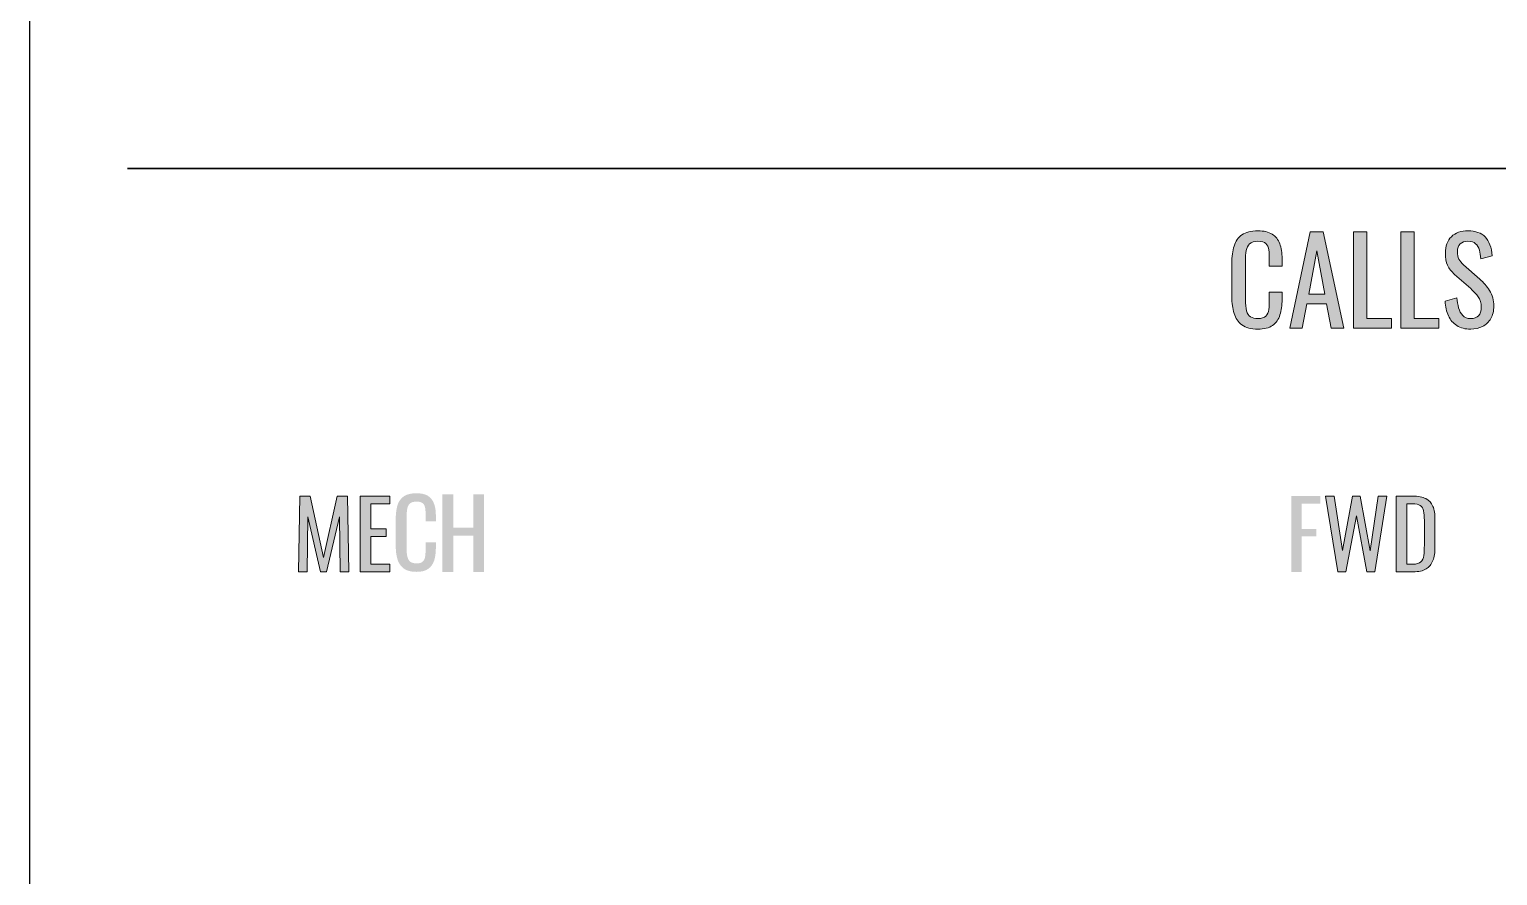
# Model space of a CAD drawing. Header units: inches. Extents: x 145 to 467, y 0 to 792.
# Drawn here: x 145.1 to 317.9, y 198.9 to 298.4 of the extents above; entities that cross this region are included whole.
import ezdxf

# ---------------------------------------------------------------- set-up
doc = ezdxf.new("R2010")
doc.units = ezdxf.units.IN
doc.header["$MEASUREMENT"] = 0
doc.layers.add('EVAC_Holes v5_0', color=7, linetype='Continuous')

# ---------------------------------------------------------------- blocks, each defined once
blk = doc.blocks.new('block 52')
at = {"layer": 'EVAC_Holes v5_0', "color": 7, "lineweight": 25}
blk.add_lwpolyline([(145.14, 792.08), (145.14, 147.4)], dxfattribs=at)
blk = doc.blocks.new('block 140')
at = {"layer": 'EVAC_Holes v5_0'}
h = blk.add_hatch(color=7, dxfattribs=at)
h.dxf.hatch_style = 2
h.paths.add_polyline_path([(293.6, 234.59), (293.6, 243.5), (297.05, 243.5), (297.05, 242.61), (294.84, 242.61), (294.84, 239.64), (296.55, 239.64), (296.55, 238.76), (294.84, 238.76), (294.84, 234.59)])
h = blk.add_hatch(color=7, dxfattribs=at)
h.dxf.hatch_style = 2
h.paths.add_polyline_path([(299.08, 234.59), (297.63, 243.5), (298.66, 243.5), (299.62, 237.1), (300.82, 243.47), (301.7, 243.47), (302.91, 237.07), (303.84, 243.5), (304.86, 243.5), (303.43, 234.59), (302.52, 234.59), (301.28, 241.19), (300.03, 234.59)])
h = blk.add_hatch(color=7, dxfattribs=at)
h.dxf.hatch_style = 2
edge = h.paths.add_edge_path()
edge.add_spline(control_points=[(305.94, 234.59), (305.94, 234.59), (305.94, 243.5), (305.94, 243.5), (305.94, 243.5), (307.88, 243.5), (307.88, 243.5), (308.54, 243.5), (309.06, 243.4), (309.45, 243.2), (309.83, 243), (310.11, 242.7), (310.27, 242.29), (310.44, 241.89), (310.52, 241.39), (310.52, 240.79), (310.52, 240.79), (310.52, 237.51), (310.52, 237.51), (310.52, 236.88), (310.44, 236.35), (310.27, 235.91), (310.11, 235.48), (309.84, 235.15), (309.47, 234.93), (309.1, 234.71), (308.6, 234.59), (307.98, 234.59), (307.98, 234.59), (305.94, 234.59), (305.94, 234.59)], knot_values=[0, 0, 0, 0, 1, 1, 1, 2, 2, 2, 3, 3, 3, 4, 4, 4, 5, 5, 5, 6, 6, 6, 7, 7, 7, 8, 8, 8, 9, 9, 9, 10, 10, 10, 10], degree=3, periodic=0)
edge = h.paths.add_edge_path()
edge.add_spline(control_points=[(307.19, 235.49), (307.19, 235.49), (307.89, 235.49), (307.89, 235.49), (308.35, 235.49), (308.67, 235.57), (308.86, 235.75), (309.05, 235.93), (309.17, 236.18), (309.21, 236.52), (309.25, 236.86), (309.27, 237.26), (309.27, 237.74), (309.27, 237.74), (309.27, 240.63), (309.27, 240.63), (309.27, 241.1), (309.24, 241.47), (309.18, 241.76), (309.12, 242.04), (308.99, 242.25), (308.79, 242.38), (308.6, 242.51), (308.28, 242.58), (307.86, 242.58), (307.86, 242.58), (307.19, 242.58), (307.19, 242.58), (307.19, 242.58), (307.19, 235.49), (307.19, 235.49)], knot_values=[0, 0, 0, 0, 1, 1, 1, 2, 2, 2, 3, 3, 3, 4, 4, 4, 5, 5, 5, 6, 6, 6, 7, 7, 7, 8, 8, 8, 9, 9, 9, 10, 10, 10, 10], degree=3, periodic=0)
at = {"layer": 'EVAC_Holes v5_0', "lineweight": 0}
blk.add_lwpolyline([(299.08, 234.59), (297.63, 243.5), (298.66, 243.5), (299.62, 237.1), (300.82, 243.47), (301.7, 243.47), (302.91, 237.07), (303.84, 243.5), (304.86, 243.5), (303.43, 234.59), (302.52, 234.59), (301.28, 241.19), (300.03, 234.59), (299.08, 234.59)], dxfattribs=at)
for points in [[(305.94, 234.59), (305.94, 234.59), (305.94, 243.5), (305.94, 243.5), (305.94, 243.5), (307.88, 243.5), (307.88, 243.5), (308.54, 243.5), (309.06, 243.4), (309.45, 243.2), (309.83, 243), (310.11, 242.7), (310.27, 242.29), (310.44, 241.89), (310.52, 241.39), (310.52, 240.79), (310.52, 240.79), (310.52, 237.51), (310.52, 237.51), (310.52, 236.88), (310.44, 236.35), (310.27, 235.91), (310.11, 235.48), (309.84, 235.15), (309.47, 234.93), (309.1, 234.71), (308.6, 234.59), (307.98, 234.59), (307.98, 234.59), (305.94, 234.59), (305.94, 234.59)], [(307.19, 235.49), (307.19, 235.49), (307.89, 235.49), (307.89, 235.49), (308.35, 235.49), (308.67, 235.57), (308.86, 235.75), (309.05, 235.93), (309.17, 236.18), (309.21, 236.52), (309.25, 236.86), (309.27, 237.26), (309.27, 237.74), (309.27, 237.74), (309.27, 240.63), (309.27, 240.63), (309.27, 241.1), (309.24, 241.47), (309.18, 241.76), (309.12, 242.04), (308.99, 242.25), (308.79, 242.38), (308.6, 242.51), (308.28, 242.58), (307.86, 242.58), (307.86, 242.58), (307.19, 242.58), (307.19, 242.58), (307.19, 242.58), (307.19, 235.49), (307.19, 235.49)]]:
    blk.add_open_spline(points, degree=3, knots=[0, 0, 0, 0, 1, 1, 1, 2, 2, 2, 3, 3, 3, 4, 4, 4, 5, 5, 5, 6, 6, 6, 7, 7, 7, 8, 8, 8, 9, 9, 9, 10, 10, 10, 10], dxfattribs=at)
blk = doc.blocks.new('block 141')
at = {"layer": 'EVAC_Holes v5_0'}
h = blk.add_hatch(color=7, dxfattribs=at)
h.dxf.hatch_style = 2
edge = h.paths.add_edge_path()
edge.add_spline(control_points=[(289.68, 263.12), (288.87, 263.12), (288.25, 263.28), (287.81, 263.62), (287.36, 263.96), (287.06, 264.41), (286.88, 264.98), (286.71, 265.55), (286.62, 266.18), (286.62, 266.88), (286.62, 266.88), (286.62, 270.88), (286.62, 270.88), (286.62, 271.65), (286.71, 272.32), (286.88, 272.89), (287.06, 273.46), (287.36, 273.9), (287.81, 274.21), (288.25, 274.52), (288.87, 274.68), (289.68, 274.68), (290.38, 274.68), (290.95, 274.55), (291.36, 274.29), (291.78, 274.03), (292.08, 273.65), (292.26, 273.17), (292.44, 272.68), (292.53, 272.1), (292.53, 271.42), (292.53, 271.42), (292.53, 270.52), (292.53, 270.52), (292.53, 270.52), (291.03, 270.52), (291.03, 270.52), (291.03, 270.52), (291.03, 271.32), (291.03, 271.32), (291.03, 271.74), (291.01, 272.11), (290.97, 272.43), (290.93, 272.75), (290.81, 273), (290.63, 273.18), (290.44, 273.36), (290.13, 273.45), (289.69, 273.45), (289.24, 273.45), (288.92, 273.35), (288.71, 273.16), (288.5, 272.97), (288.37, 272.7), (288.31, 272.35), (288.25, 272), (288.22, 271.59), (288.22, 271.12), (288.22, 271.12), (288.22, 266.63), (288.22, 266.63), (288.22, 266.06), (288.27, 265.61), (288.36, 265.28), (288.45, 264.95), (288.61, 264.71), (288.82, 264.57), (289.04, 264.43), (289.33, 264.36), (289.69, 264.36), (290.12, 264.36), (290.43, 264.46), (290.61, 264.65), (290.8, 264.84), (290.92, 265.1), (290.96, 265.44), (291.01, 265.78), (291.03, 266.17), (291.03, 266.62), (291.03, 266.62), (291.03, 267.46), (291.03, 267.46), (291.03, 267.46), (292.53, 267.46), (292.53, 267.46), (292.53, 267.46), (292.53, 266.62), (292.53, 266.62), (292.53, 265.92), (292.45, 265.32), (292.28, 264.79), (292.11, 264.26), (291.82, 263.85), (291.41, 263.56), (291, 263.26), (290.42, 263.12), (289.68, 263.12)], knot_values=[0, 0, 0, 0, 1, 1, 1, 2, 2, 2, 3, 3, 3, 4, 4, 4, 5, 5, 5, 6, 6, 6, 7, 7, 7, 8, 8, 8, 9, 9, 9, 10, 10, 10, 11, 11, 11, 12, 12, 12, 13, 13, 13, 14, 14, 14, 15, 15, 15, 16, 16, 16, 17, 17, 17, 18, 18, 18, 19, 19, 19, 20, 20, 20, 21, 21, 21, 22, 22, 22, 23, 23, 23, 24, 24, 24, 25, 25, 25, 26, 26, 26, 27, 27, 27, 28, 28, 28, 29, 29, 29, 30, 30, 30, 31, 31, 31, 32, 32, 32, 32], degree=3, periodic=0)
h = blk.add_hatch(color=7, dxfattribs=at)
h.dxf.hatch_style = 2
edge = h.paths.add_edge_path()
edge.add_spline(control_points=[(314.72, 263.12), (314.07, 263.12), (313.52, 263.25), (313.09, 263.54), (312.66, 263.82), (312.33, 264.2), (312.1, 264.7), (311.88, 265.19), (311.75, 265.77), (311.71, 266.42), (311.71, 266.42), (313.11, 266.8), (313.11, 266.8), (313.14, 266.4), (313.2, 266.01), (313.3, 265.63), (313.4, 265.26), (313.56, 264.96), (313.78, 264.72), (314.01, 264.48), (314.32, 264.36), (314.72, 264.36), (315.13, 264.36), (315.44, 264.48), (315.65, 264.7), (315.86, 264.93), (315.97, 265.26), (315.97, 265.69), (315.97, 266.2), (315.85, 266.62), (315.62, 266.93), (315.38, 267.24), (315.09, 267.56), (314.73, 267.88), (314.73, 267.88), (312.83, 269.55), (312.83, 269.55), (312.46, 269.88), (312.18, 270.24), (312, 270.63), (311.83, 271.01), (311.74, 271.49), (311.74, 272.06), (311.74, 272.89), (311.98, 273.54), (312.45, 273.99), (312.93, 274.45), (313.58, 274.68), (314.4, 274.68), (314.85, 274.68), (315.24, 274.62), (315.58, 274.5), (315.92, 274.39), (316.21, 274.21), (316.44, 273.96), (316.66, 273.72), (316.85, 273.42), (316.98, 273.05), (317.12, 272.68), (317.21, 272.25), (317.25, 271.75), (317.25, 271.75), (315.91, 271.39), (315.91, 271.39), (315.88, 271.76), (315.83, 272.11), (315.74, 272.42), (315.66, 272.73), (315.51, 272.98), (315.3, 273.17), (315.09, 273.37), (314.79, 273.46), (314.4, 273.46), (314.01, 273.46), (313.7, 273.36), (313.48, 273.15), (313.26, 272.94), (313.15, 272.63), (313.15, 272.21), (313.15, 271.87), (313.21, 271.58), (313.33, 271.36), (313.44, 271.14), (313.63, 270.91), (313.89, 270.67), (313.89, 270.67), (315.81, 269), (315.81, 269), (316.24, 268.62), (316.62, 268.18), (316.95, 267.66), (317.27, 267.14), (317.44, 266.53), (317.44, 265.82), (317.44, 265.26), (317.32, 264.77), (317.09, 264.37), (316.85, 263.96), (316.53, 263.65), (316.13, 263.44), (315.72, 263.22), (315.25, 263.12), (314.72, 263.12)], knot_values=[0, 0, 0, 0, 1, 1, 1, 2, 2, 2, 3, 3, 3, 4, 4, 4, 5, 5, 5, 6, 6, 6, 7, 7, 7, 8, 8, 8, 9, 9, 9, 10, 10, 10, 11, 11, 11, 12, 12, 12, 13, 13, 13, 14, 14, 14, 15, 15, 15, 16, 16, 16, 17, 17, 17, 18, 18, 18, 19, 19, 19, 20, 20, 20, 21, 21, 21, 22, 22, 22, 23, 23, 23, 24, 24, 24, 25, 25, 25, 26, 26, 26, 27, 27, 27, 28, 28, 28, 29, 29, 29, 30, 30, 30, 31, 31, 31, 32, 32, 32, 33, 33, 33, 34, 34, 34, 34], degree=3, periodic=0)
h = blk.add_hatch(color=7, dxfattribs=at)
h.dxf.hatch_style = 2
h.paths.add_polyline_path([(293.43, 263.24), (295.84, 274.58), (297.36, 274.58), (299.78, 263.24), (298.29, 263.24), (297.77, 266.1), (295.46, 266.1), (294.91, 263.24)])
h.paths.add_polyline_path([(295.67, 267.23), (297.56, 267.23), (296.61, 272.34)])
h = blk.add_hatch(color=7, dxfattribs=at)
h.dxf.hatch_style = 2
h.paths.add_polyline_path([(300.93, 263.24), (300.93, 274.58), (302.51, 274.58), (302.51, 264.38), (305.41, 264.38), (305.41, 263.24)])
h = blk.add_hatch(color=7, dxfattribs=at)
h.dxf.hatch_style = 2
h.paths.add_polyline_path([(306.49, 263.24), (306.49, 274.58), (308.07, 274.58), (308.07, 264.38), (310.97, 264.38), (310.97, 263.24)])
at = {"layer": 'EVAC_Holes v5_0', "lineweight": 0}
for points in [[(293.43, 263.24), (295.84, 274.58), (297.36, 274.58), (299.78, 263.24), (298.29, 263.24), (297.77, 266.1), (295.46, 266.1), (294.91, 263.24), (293.43, 263.24)], [(300.93, 263.24), (300.93, 274.58), (302.51, 274.58), (302.51, 264.38), (305.41, 264.38), (305.41, 263.24), (300.93, 263.24)], [(306.49, 263.24), (306.49, 274.58), (308.07, 274.58), (308.07, 264.38), (310.97, 264.38), (310.97, 263.24), (306.49, 263.24)], [(295.67, 267.23), (297.56, 267.23), (296.61, 272.34), (295.67, 267.23)]]:
    blk.add_lwpolyline(points, dxfattribs=at)
for points, knots in [([(289.68, 263.12), (288.87, 263.12), (288.25, 263.28), (287.81, 263.62), (287.36, 263.96), (287.06, 264.41), (286.88, 264.98), (286.71, 265.55), (286.62, 266.18), (286.62, 266.88), (286.62, 266.88), (286.62, 270.88), (286.62, 270.88), (286.62, 271.65), (286.71, 272.32), (286.88, 272.89), (287.06, 273.46), (287.36, 273.9), (287.81, 274.21), (288.25, 274.52), (288.87, 274.68), (289.68, 274.68), (290.38, 274.68), (290.95, 274.55), (291.36, 274.29), (291.78, 274.03), (292.08, 273.65), (292.26, 273.17), (292.44, 272.68), (292.53, 272.1), (292.53, 271.42), (292.53, 271.42), (292.53, 270.52), (292.53, 270.52), (292.53, 270.52), (291.03, 270.52), (291.03, 270.52), (291.03, 270.52), (291.03, 271.32), (291.03, 271.32), (291.03, 271.74), (291.01, 272.11), (290.97, 272.43), (290.93, 272.75), (290.81, 273), (290.63, 273.18), (290.44, 273.36), (290.13, 273.45), (289.69, 273.45), (289.24, 273.45), (288.92, 273.35), (288.71, 273.16), (288.5, 272.97), (288.37, 272.7), (288.31, 272.35), (288.25, 272), (288.22, 271.59), (288.22, 271.12), (288.22, 271.12), (288.22, 266.63), (288.22, 266.63), (288.22, 266.06), (288.27, 265.61), (288.36, 265.28), (288.45, 264.95), (288.61, 264.71), (288.82, 264.57), (289.04, 264.43), (289.33, 264.36), (289.69, 264.36), (290.12, 264.36), (290.43, 264.46), (290.61, 264.65), (290.8, 264.84), (290.92, 265.1), (290.96, 265.44), (291.01, 265.78), (291.03, 266.17), (291.03, 266.62), (291.03, 266.62), (291.03, 267.46), (291.03, 267.46), (291.03, 267.46), (292.53, 267.46), (292.53, 267.46), (292.53, 267.46), (292.53, 266.62), (292.53, 266.62), (292.53, 265.92), (292.45, 265.32), (292.28, 264.79), (292.11, 264.26), (291.82, 263.85), (291.41, 263.56), (291, 263.26), (290.42, 263.12), (289.68, 263.12)], [0, 0, 0, 0, 1, 1, 1, 2, 2, 2, 3, 3, 3, 4, 4, 4, 5, 5, 5, 6, 6, 6, 7, 7, 7, 8, 8, 8, 9, 9, 9, 10, 10, 10, 11, 11, 11, 12, 12, 12, 13, 13, 13, 14, 14, 14, 15, 15, 15, 16, 16, 16, 17, 17, 17, 18, 18, 18, 19, 19, 19, 20, 20, 20, 21, 21, 21, 22, 22, 22, 23, 23, 23, 24, 24, 24, 25, 25, 25, 26, 26, 26, 27, 27, 27, 28, 28, 28, 29, 29, 29, 30, 30, 30, 31, 31, 31, 32, 32, 32, 32]), ([(314.72, 263.12), (314.07, 263.12), (313.52, 263.25), (313.09, 263.54), (312.66, 263.82), (312.33, 264.2), (312.1, 264.7), (311.88, 265.19), (311.75, 265.77), (311.71, 266.42), (311.71, 266.42), (313.11, 266.8), (313.11, 266.8), (313.14, 266.4), (313.2, 266.01), (313.3, 265.63), (313.4, 265.26), (313.56, 264.96), (313.78, 264.72), (314.01, 264.48), (314.32, 264.36), (314.72, 264.36), (315.13, 264.36), (315.44, 264.48), (315.65, 264.7), (315.86, 264.93), (315.97, 265.26), (315.97, 265.69), (315.97, 266.2), (315.85, 266.62), (315.62, 266.93), (315.38, 267.24), (315.09, 267.56), (314.73, 267.88), (314.73, 267.88), (312.83, 269.55), (312.83, 269.55), (312.46, 269.88), (312.18, 270.24), (312, 270.63), (311.83, 271.01), (311.74, 271.49), (311.74, 272.06), (311.74, 272.89), (311.98, 273.54), (312.45, 273.99), (312.93, 274.45), (313.58, 274.68), (314.4, 274.68), (314.85, 274.68), (315.24, 274.62), (315.58, 274.5), (315.92, 274.39), (316.21, 274.21), (316.44, 273.96), (316.66, 273.72), (316.85, 273.42), (316.98, 273.05), (317.12, 272.68), (317.21, 272.25), (317.25, 271.75), (317.25, 271.75), (315.91, 271.39), (315.91, 271.39), (315.88, 271.76), (315.83, 272.11), (315.74, 272.42), (315.66, 272.73), (315.51, 272.98), (315.3, 273.17), (315.09, 273.37), (314.79, 273.46), (314.4, 273.46), (314.01, 273.46), (313.7, 273.36), (313.48, 273.15), (313.26, 272.94), (313.15, 272.63), (313.15, 272.21), (313.15, 271.87), (313.21, 271.58), (313.33, 271.36), (313.44, 271.14), (313.63, 270.91), (313.89, 270.67), (313.89, 270.67), (315.81, 269), (315.81, 269), (316.24, 268.62), (316.62, 268.18), (316.95, 267.66), (317.27, 267.14), (317.44, 266.53), (317.44, 265.82), (317.44, 265.26), (317.32, 264.77), (317.09, 264.37), (316.85, 263.96), (316.53, 263.65), (316.13, 263.44), (315.72, 263.22), (315.25, 263.12), (314.72, 263.12)], [0, 0, 0, 0, 1, 1, 1, 2, 2, 2, 3, 3, 3, 4, 4, 4, 5, 5, 5, 6, 6, 6, 7, 7, 7, 8, 8, 8, 9, 9, 9, 10, 10, 10, 11, 11, 11, 12, 12, 12, 13, 13, 13, 14, 14, 14, 15, 15, 15, 16, 16, 16, 17, 17, 17, 18, 18, 18, 19, 19, 19, 20, 20, 20, 21, 21, 21, 22, 22, 22, 23, 23, 23, 24, 24, 24, 25, 25, 25, 26, 26, 26, 27, 27, 27, 28, 28, 28, 29, 29, 29, 30, 30, 30, 31, 31, 31, 32, 32, 32, 33, 33, 33, 34, 34, 34, 34])]:
    blk.add_open_spline(points, degree=3, knots=knots, dxfattribs=at)
blk = doc.blocks.new('block 146')
at = {"layer": 'EVAC_Holes v5_0'}
h = blk.add_hatch(color=7, dxfattribs=at)
h.dxf.hatch_style = 2
edge = h.paths.add_edge_path()
edge.add_spline(control_points=[(190.69, 234.59), (190.05, 234.59), (189.55, 234.72), (189.19, 234.99), (188.84, 235.26), (188.59, 235.62), (188.45, 236.07), (188.32, 236.53), (188.25, 237.04), (188.25, 237.6), (188.25, 237.6), (188.25, 240.8), (188.25, 240.8), (188.25, 241.41), (188.32, 241.94), (188.45, 242.4), (188.59, 242.85), (188.84, 243.21), (189.19, 243.46), (189.55, 243.7), (190.05, 243.83), (190.69, 243.83), (191.25, 243.83), (191.7, 243.73), (192.04, 243.52), (192.37, 243.31), (192.61, 243.01), (192.75, 242.62), (192.9, 242.23), (192.97, 241.77), (192.97, 241.22), (192.97, 241.22), (192.97, 240.51), (192.97, 240.51), (192.97, 240.51), (191.77, 240.51), (191.77, 240.51), (191.77, 240.51), (191.77, 241.14), (191.77, 241.14), (191.77, 241.48), (191.76, 241.78), (191.72, 242.03), (191.69, 242.29), (191.6, 242.49), (191.45, 242.63), (191.3, 242.77), (191.05, 242.85), (190.7, 242.85), (190.34, 242.85), (190.08, 242.77), (189.91, 242.62), (189.75, 242.46), (189.64, 242.25), (189.6, 241.97), (189.55, 241.69), (189.52, 241.36), (189.52, 240.99), (189.52, 240.99), (189.52, 237.4), (189.52, 237.4), (189.52, 236.94), (189.56, 236.58), (189.64, 236.32), (189.71, 236.05), (189.83, 235.86), (190, 235.75), (190.18, 235.64), (190.41, 235.58), (190.7, 235.58), (191.04, 235.58), (191.29, 235.66), (191.44, 235.81), (191.59, 235.96), (191.68, 236.18), (191.72, 236.44), (191.75, 236.71), (191.77, 237.03), (191.77, 237.38), (191.77, 237.38), (191.77, 238.06), (191.77, 238.06), (191.77, 238.06), (192.97, 238.06), (192.97, 238.06), (192.97, 238.06), (192.97, 237.38), (192.97, 237.38), (192.97, 236.83), (192.9, 236.35), (192.77, 235.92), (192.63, 235.5), (192.4, 235.17), (192.07, 234.94), (191.75, 234.7), (191.28, 234.59), (190.69, 234.59)], knot_values=[0, 0, 0, 0, 1, 1, 1, 2, 2, 2, 3, 3, 3, 4, 4, 4, 5, 5, 5, 6, 6, 6, 7, 7, 7, 8, 8, 8, 9, 9, 9, 10, 10, 10, 11, 11, 11, 12, 12, 12, 13, 13, 13, 14, 14, 14, 15, 15, 15, 16, 16, 16, 17, 17, 17, 18, 18, 18, 19, 19, 19, 20, 20, 20, 21, 21, 21, 22, 22, 22, 23, 23, 23, 24, 24, 24, 25, 25, 25, 26, 26, 26, 27, 27, 27, 28, 28, 28, 29, 29, 29, 30, 30, 30, 31, 31, 31, 32, 32, 32, 32], degree=3, periodic=0)
h = blk.add_hatch(color=7, dxfattribs=at)
h.dxf.hatch_style = 2
h.paths.add_polyline_path([(193.75, 234.59), (193.75, 243.72), (195.03, 243.72), (195.03, 239.78), (197.37, 239.78), (197.37, 243.72), (198.64, 243.72), (198.64, 234.59), (197.37, 234.59), (197.37, 238.86), (195.03, 238.86), (195.03, 234.59)])
h = blk.add_hatch(color=7, dxfattribs=at)
h.dxf.hatch_style = 2
h.paths.add_polyline_path([(176.8, 234.59), (176.97, 243.5), (178.19, 243.5), (179.76, 236.28), (181.35, 243.5), (182.56, 243.5), (182.72, 234.59), (181.72, 234.59), (181.62, 241.06), (180.11, 234.59), (179.41, 234.59), (177.91, 241.06), (177.82, 234.59)])
h = blk.add_hatch(color=7, dxfattribs=at)
h.dxf.hatch_style = 2
h.paths.add_polyline_path([(184.08, 234.59), (184.08, 243.5), (187.54, 243.5), (187.54, 242.58), (185.33, 242.58), (185.33, 239.63), (187.12, 239.63), (187.12, 238.75), (185.33, 238.75), (185.33, 235.49), (187.56, 235.49), (187.56, 234.59)])
at = {"layer": 'EVAC_Holes v5_0', "lineweight": 0}
for points in [[(176.8, 234.59), (176.97, 243.5), (178.19, 243.5), (179.76, 236.28), (181.35, 243.5), (182.56, 243.5), (182.72, 234.59), (181.72, 234.59), (181.62, 241.06), (180.11, 234.59), (179.41, 234.59), (177.91, 241.06), (177.82, 234.59), (176.8, 234.59)], [(184.08, 234.59), (184.08, 243.5), (187.54, 243.5), (187.54, 242.58), (185.33, 242.58), (185.33, 239.63), (187.12, 239.63), (187.12, 238.75), (185.33, 238.75), (185.33, 235.49), (187.56, 235.49), (187.56, 234.59), (184.08, 234.59)]]:
    blk.add_lwpolyline(points, dxfattribs=at)

msp = doc.modelspace()

# ---------------------------------------------------------------- linework, layer by layer
at = {"layer": 'EVAC_Holes v5_0', "color": 7, "lineweight": 35}
msp.add_lwpolyline([(454.7, 282), (156.69, 282)], dxfattribs=at)

# ---------------------------------------------------------------- block references
at = {"layer": 'EVAC_Holes v5_0'}
for name in ['block 52', 'block 141', 'block 146', 'block 140']:
    msp.add_blockref(name, (0, 0), dxfattribs=at)

doc.saveas('drawing.dxf')
